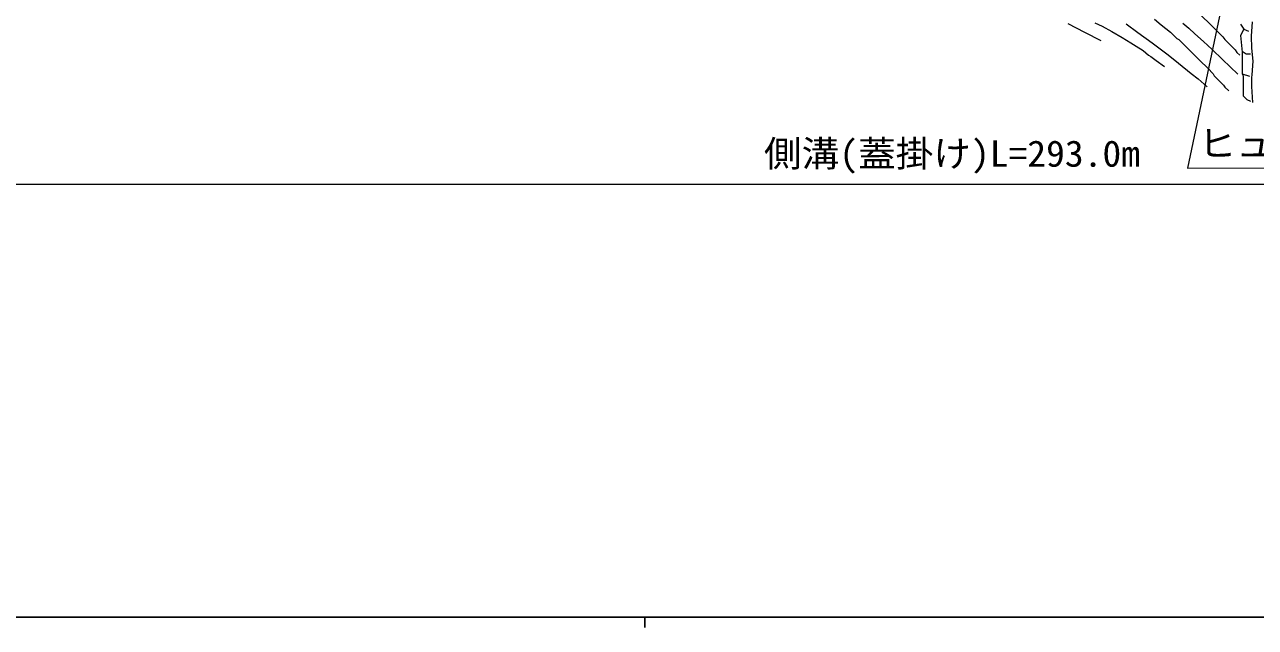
# Model space of a CAD drawing. Units: millimetres, scale not verified. Extents: x 40000 to 680000, y 20000 to 380000.
# Drawn here: x 107471 to 227602, y 204000 to 262783 of the extents above; entities that cross this region are included whole.
import ezdxf
from ezdxf.enums import TextEntityAlignment as Align

# ---------------------------------------------------------------- set-up
doc = ezdxf.new("R2010")
doc.units = ezdxf.units.MM
doc.header["$LTSCALE"] = 1000
doc.layers.add('M-TTL-BAND', color=7, linetype='Continuous', lineweight=25)
doc.layers.add('M-WORK', color=1, linetype='Continuous', lineweight=13)
doc.styles.add('ＭＳ ゴシック', font='')
doc.styles.get('ＭＳ ゴシック').set_extended_font_data('MS Gothic')

msp = doc.modelspace()

# ---------------------------------------------------------------- linework, layer by layer
at = {"layer": 'M-TTL-BAND'}
for p, q in [((40000, 205000), (579000, 205000)), ((168000, 205000), (168000, 204000))]:
    msp.add_line(p, q, dxfattribs=at)
at = {"layer": 'M-WORK'}
for p, q in [((221106, 264873), (224429, 261605)), ((217749, 263306), (218391, 262751)), ((209292, 262906), (210934, 262053)), ((210934, 262053), (212522, 261227)), ((211919, 262953), (212661, 262622)), ((212661, 262622), (213594, 262111)), ((213594, 262111), (214600, 261522)), ((214981, 262873), (216142, 262006)), ((216142, 262006), (217522, 261000)), ((218391, 262751), (219307, 262049)), ((219307, 262049), (219932, 261431)), ((220519, 262922), (221121, 262424)), ((221121, 262424), (221705, 261887)), ((221705, 261887), (222537, 261140)), ((226483, 262329), (226143, 261722)), ((226158, 262822), (226483, 262329)), ((226483, 262329), (226943, 262133)), ((227223, 261660), (227331, 263069)), ((214600, 261522), (215456, 261021)), ((215456, 261021), (215951, 260690)), ((215951, 260690), (216633, 260245)), ((217522, 261000), (219097, 259847)), ((219932, 261431), (220116, 261330)), ((220116, 261330), (221106, 260351)), ((222537, 261140), (223389, 260360)), ((224429, 261605), (224612, 261324)), ((224612, 261324), (225627, 260323)), ((226143, 261722), (226314, 260087)), ((227252, 260480), (227223, 261660)), ((216633, 260245), (217165, 259810)), ((217165, 259810), (217392, 259663)), ((217392, 259663), (217917, 259299)), ((219097, 259847), (220087, 259028)), ((221106, 260351), (222193, 259281)), ((223389, 260360), (224398, 259370)), ((225627, 260323), (225787, 260079)), ((225787, 260079), (226072, 259798)), ((226302, 260205), (226693, 259927)), ((226314, 260087), (226305, 257998)), ((226693, 259927), (227136, 259934)), ((227378, 259212), (227252, 260480)), ((217917, 259299), (218730, 258684)), ((220087, 259028), (221342, 258029)), ((222193, 259281), (222958, 258522)), ((222958, 258522), (223497, 257980)), ((224398, 259370), (225886, 257948)), ((227297, 257891), (227378, 259212)), ((221342, 258029), (222027, 257497)), ((222027, 257497), (222897, 256725)), ((223497, 257980), (223587, 257803)), ((223587, 257803), (224503, 256880)), ((226305, 257998), (226402, 257795)), ((226305, 257998), (227028, 257766)), ((226402, 257795), (226411, 255851)), ((227251, 256735), (227260, 257625)), ((227260, 257625), (227297, 257891)), ((224503, 256880), (224627, 256669)), ((224627, 256669), (224998, 256318)), ((227361, 255185), (227251, 256735)), ((226411, 255851), (226760, 255469)), ((226760, 255469), (227115, 255316)), ((64389, 247213), (346459, 247213))]:
    msp.add_line(p, q, dxfattribs=at)
msp.add_lwpolyline([(227374, 279250), (220979, 248782), (256159, 248830)], dxfattribs=at)

# ---------------------------------------------------------------- texts
at = {"layer": 'M-WORK', "style": 'ＭＳ ゴシック', "width": 1.05}
msp.add_text('ヒューム管 L=19.5m', height=2566, rotation=0.078, dxfattribs=at).set_placement((238568, 249156), align=Align.BOTTOM_CENTER)
msp.add_text('側溝(蓋掛け)L=293.0m', height=2566, dxfattribs=at).set_placement((197988, 248158), align=Align.BOTTOM_CENTER)

doc.saveas('drawing.dxf')
